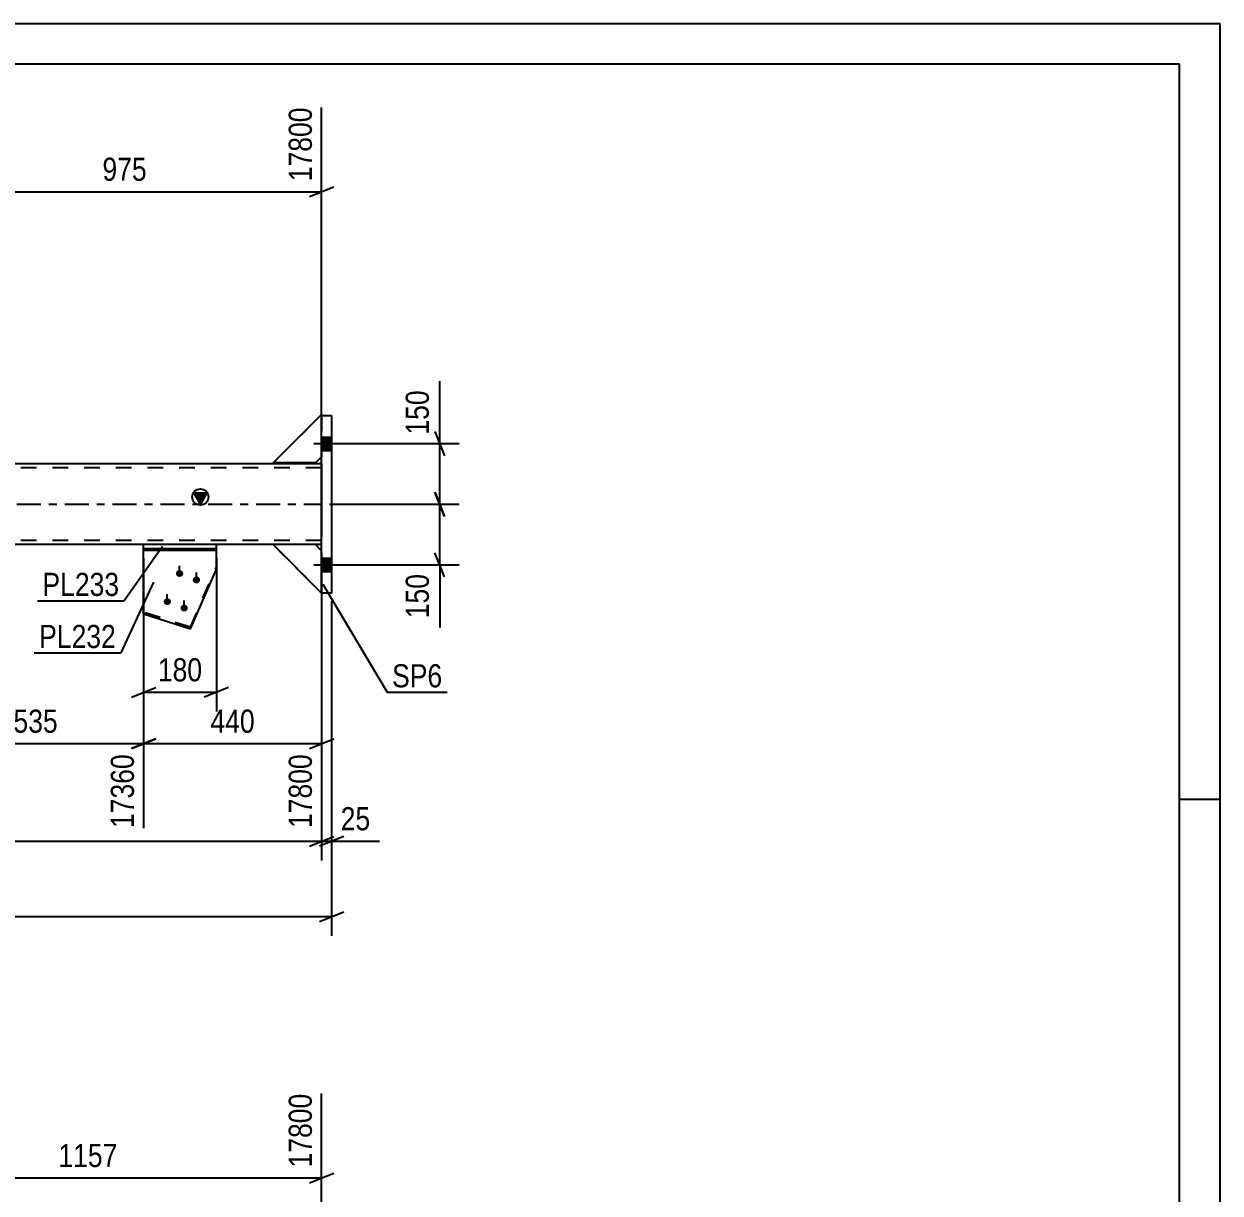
# Model space of a CAD drawing. Header units: millimetres. Extents: x -188 to 1001, y -654 to 187.
# Drawn here: x 853.2 to 1001.2, y 42.5 to 187.2 of the extents above; entities that cross this region are included whole.
import ezdxf

# ---------------------------------------------------------------- set-up
doc = ezdxf.new("R2010")
doc.units = ezdxf.units.MM
doc.linetypes.add('DXK_LINE_DOT2', pattern=[3.9198, 1.9599, -1.9599])
doc.linetypes.add('DXK_LINE_DOT3', pattern=[5.9187, 2.979, -0.9799, 0.9799, -0.9799])
doc.styles.add('Arial Narrow', font='ARIALN.TTF', dxfattribs={"height": 0.2})

# ---------------------------------------------------------------- blocks, each defined once
blk = doc.blocks.new('Unknown-761542699-1162')
at = {"color": 5, "linetype": 'Continuous'}
for p, q in [((1001.2, 187.19), (-187.8, 187.19)), ((1001.2, -653.81), (1001.2, 187.19)), ((996.2, 182.19), (-182.8, 182.19)), ((996.2, -648.81), (996.2, 182.19)), ((1001.2, 91.19), (996.2, 91.19))]:
    blk.add_line(p, q, dxfattribs=at)
blk = doc.blocks.new('Part-761542699-5150 - 4984')
at = {"color": 2, "linetype": 'Continuous'}
for p, q in [((876.98, 122.74), (867.98, 122.74)), ((867.98, 122.24), (867.98, 122.74)), ((876.98, 122.24), (867.98, 122.24)), ((876.98, 122.24), (876.98, 122.74))]:
    blk.add_line(p, q, dxfattribs=at)
blk = doc.blocks.new('Part-761542699-5070 - 4984')
at = {"linetype": 'Continuous'}
blk.add_hatch(color=2, dxfattribs=at).paths.add_polyline_path([(875, 127.74), (874.2, 129.14), (875.8, 129.14)])
at = {"color": 7, "linetype": 'DXK_LINE_DOT2'}
for p, q in [((890, 132.24), (0, 132.24)), ((890, 132.74), (890, 131.74)), ((890, 132.74), (890, 132.45)), ((890, 123.24), (0, 123.24)), ((890, 122.74), (890, 123.74)), ((876.98, 122.74), (867.98, 122.74)), ((889.25, 122.74), (884, 122.74))]:
    blk.add_line(p, q, dxfattribs=at)
at = {"color": 2, "linetype": 'Continuous'}
for p, q in [((890, 132.74), (846.25, 132.74)), ((890, 131.74), (890, 123.74)), ((875, 127.74), (874.2, 129.14)), ((874.2, 129.14), (875.8, 129.14)), ((875.8, 129.14), (875, 127.74)), ((867.98, 122.74), (846.17, 122.74)), ((884, 122.74), (876.98, 122.74)), ((890, 122.74), (889.25, 122.74))]:
    blk.add_line(p, q, dxfattribs=at)
at = {"color": 7, "linetype": 'DXK_LINE_DOT3'}
blk.add_line((0, 127.74), (890, 127.74), dxfattribs=at)
at = {"color": 2, "linetype": 'Continuous'}
blk.add_circle((875, 128.64), 1, dxfattribs=at)
blk = doc.blocks.new('Part-761542699-5073 - 4984')
at = {"color": 7, "linetype": 'DXK_LINE_DOT2'}
for p, q in [((884, 132.85), (890, 138.85)), ((890, 138.85), (890, 133.6)), ((890, 133.6), (889.25, 132.85)), ((889.25, 132.85), (884, 132.85))]:
    blk.add_line(p, q, dxfattribs=at)
blk = doc.blocks.new('Part-761542699-5082 - 4984')
at = {"color": 7, "linetype": 'DXK_LINE_DOT2'}
for p, q in [((889.25, 122.74), (884, 122.74)), ((884, 122.74), (890, 116.74)), ((890, 121.99), (889.25, 122.74)), ((890, 116.74), (890, 121.99))]:
    blk.add_line(p, q, dxfattribs=at)
blk = doc.blocks.new('Bolt-761542699-5018 - 4984')
at = {"linetype": 'Continuous'}
for points in [[(891.25, 134.41), (891.25, 136.06), (890, 136.06), (890, 134.41)], [(891.25, 134.41), (891.25, 136.06), (890, 136.06), (890, 134.41)], [(891.25, 119.41), (891.25, 121.06), (890, 121.06), (890, 119.41)], [(891.25, 119.41), (891.25, 121.06), (890, 121.06), (890, 119.41)]]:
    blk.add_hatch(color=1, dxfattribs=at).paths.add_polyline_path(points)
at = {"color": 1, "linetype": 'Continuous'}
for p, q in [((889.05, 135.24), (895, 135.24)), ((889.05, 135.24), (895, 135.24)), ((890, 136.06), (891.25, 136.06)), ((890, 136.06), (891.25, 136.06)), ((890, 134.41), (891.25, 134.41)), ((890, 134.41), (891.25, 134.41)), ((889.05, 120.24), (895, 120.24)), ((889.05, 120.24), (895, 120.24)), ((890, 121.06), (891.25, 121.06)), ((890, 121.06), (891.25, 121.06)), ((890, 119.41), (891.25, 119.41)), ((890, 119.41), (891.25, 119.41))]:
    blk.add_line(p, q, dxfattribs=at)
blk = doc.blocks.new('Part-761542699-5085 - 4984')
at = {"color": 2, "linetype": 'Continuous'}
for p, q in [((889.25, 122.74), (884, 122.74)), ((884, 122.74), (890, 116.74)), ((890, 121.99), (889.25, 122.74))]:
    blk.add_line(p, q, dxfattribs=at)
at = {"color": 7, "linetype": 'DXK_LINE_DOT2'}
blk.add_line((890, 116.74), (890, 121.99), dxfattribs=at)
blk = doc.blocks.new('Part-761542699-5088 - 4984')
at = {"color": 7, "linetype": 'DXK_LINE_DOT2'}
for p, q in [((889.25, 122.74), (884, 122.74)), ((884, 122.74), (890, 116.74)), ((890, 121.99), (889.25, 122.74)), ((890, 116.74), (890, 121.99))]:
    blk.add_line(p, q, dxfattribs=at)
blk = doc.blocks.new('Part-761542699-5076 - 4984')
at = {"color": 2, "linetype": 'Continuous'}
for p, q in [((884, 132.85), (890, 138.85)), ((890, 138.85), (890, 138.74)), ((890, 133.6), (889.25, 132.85)), ((889.25, 132.85), (884, 132.85))]:
    blk.add_line(p, q, dxfattribs=at)
at = {"color": 7, "linetype": 'DXK_LINE_DOT2'}
blk.add_line((890, 138.74), (890, 133.6), dxfattribs=at)
blk = doc.blocks.new('Part-761542699-5079 - 4984')
at = {"color": 7, "linetype": 'DXK_LINE_DOT2'}
for p, q in [((884, 132.85), (890, 138.85)), ((890, 138.85), (890, 133.6)), ((890, 133.6), (889.25, 132.85)), ((889.25, 132.85), (884, 132.85))]:
    blk.add_line(p, q, dxfattribs=at)
blk = doc.blocks.new('Part-761542699-5128 - 4984')
at = {"color": 2, "linetype": 'Continuous'}
for p, q in [((890, 116.74), (890, 138.74)), ((890, 138.74), (891.25, 138.74)), ((891.25, 138.74), (891.25, 116.74)), ((891.25, 116.74), (890, 116.74))]:
    blk.add_line(p, q, dxfattribs=at)
blk = doc.blocks.new('Part-761542699-5212 - 4984')
at = {"color": 7, "linetype": 'DXK_LINE_DOT2'}
for p, q in [((867.98, 122.24), (867.98, 122.26)), ((867.98, 122.26), (876.98, 122.26)), ((867.98, 122.24), (867.98, 122.26)), ((876.98, 122.24), (876.98, 122.26)), ((876.98, 122.24), (876.98, 122.26)), ((873.76, 112.52), (876.98, 119.91)), ((873.76, 112.52), (867.98, 114.38)), ((873.76, 112.31), (873.76, 112.52))]:
    blk.add_line(p, q, dxfattribs=at)
at = {"color": 2, "linetype": 'Continuous'}
for p, q in [((867.98, 114.18), (867.98, 122.24)), ((867.98, 122.06), (876.98, 122.06)), ((876.98, 119.7), (876.98, 122.24)), ((873.76, 112.31), (876.98, 119.7)), ((867.98, 114.18), (873.76, 112.31))]:
    blk.add_line(p, q, dxfattribs=at)
blk = doc.blocks.new('Bolt-761542699-5213 - 4984')
at = {"linetype": 'Continuous'}
for points in [[(872.43, 119.59), (872.52, 119.58), (872.61, 119.56), (872.69, 119.51), (872.76, 119.45), (872.82, 119.38), (872.86, 119.3), (872.88, 119.22), (872.88, 119.13), (872.86, 119.04), (872.82, 118.96), (872.76, 118.89), (872.69, 118.83), (872.61, 118.78), (872.52, 118.76), (872.43, 118.75), (872.33, 118.76), (872.24, 118.78), (872.16, 118.83), (872.09, 118.89), (872.04, 118.96), (872, 119.04), (871.98, 119.13), (871.98, 119.22), (872, 119.3), (872.04, 119.38), (872.09, 119.45), (872.16, 119.51), (872.24, 119.56), (872.33, 119.58)], [(874.51, 118.79), (874.6, 118.78), (874.69, 118.76), (874.77, 118.71), (874.84, 118.65), (874.9, 118.58), (874.94, 118.5), (874.96, 118.41), (874.96, 118.33), (874.94, 118.24), (874.9, 118.16), (874.84, 118.09), (874.77, 118.03), (874.69, 117.98), (874.6, 117.96), (874.51, 117.95), (874.42, 117.96), (874.33, 117.98), (874.25, 118.03), (874.18, 118.09), (874.12, 118.16), (874.08, 118.24), (874.06, 118.33), (874.06, 118.41), (874.08, 118.5), (874.12, 118.58), (874.18, 118.65), (874.25, 118.71), (874.33, 118.76), (874.42, 118.78)], [(870.91, 116.11), (871.01, 116.11), (871.1, 116.08), (871.18, 116.03), (871.25, 115.97), (871.3, 115.9), (871.34, 115.82), (871.36, 115.74), (871.36, 115.65), (871.34, 115.56), (871.3, 115.48), (871.25, 115.41), (871.18, 115.35), (871.1, 115.31), (871.01, 115.28), (870.91, 115.27), (870.82, 115.28), (870.73, 115.31), (870.65, 115.35), (870.58, 115.41), (870.52, 115.48), (870.49, 115.56), (870.47, 115.65), (870.47, 115.74), (870.49, 115.82), (870.52, 115.9), (870.58, 115.97), (870.65, 116.03), (870.73, 116.08), (870.82, 116.11)], [(873, 115.31), (873.09, 115.31), (873.18, 115.28), (873.26, 115.23), (873.33, 115.17), (873.39, 115.1), (873.42, 115.02), (873.44, 114.94), (873.44, 114.85), (873.42, 114.76), (873.39, 114.68), (873.33, 114.61), (873.26, 114.55), (873.18, 114.51), (873.09, 114.48), (873, 114.47), (872.9, 114.48), (872.81, 114.51), (872.73, 114.55), (872.66, 114.61), (872.61, 114.68), (872.57, 114.76), (872.55, 114.85), (872.55, 114.94), (872.57, 115.02), (872.61, 115.1), (872.66, 115.17), (872.73, 115.23), (872.81, 115.28), (872.9, 115.31)]]:
    blk.add_hatch(color=1, dxfattribs=at).paths.add_polyline_path(points)
at = {"color": 1, "linetype": 'Continuous'}
for p, q in [((872.43, 118.83), (872.43, 120.11)), ((874.51, 118.03), (874.51, 119.31)), ((870.91, 115.35), (870.91, 116.63)), ((873, 114.55), (873, 115.83))]:
    blk.add_line(p, q, dxfattribs=at)
blk = doc.blocks.new('StraightDimension-761542699-26203 - 1399')
at = {"color": 7, "linetype": 'Continuous'}
for p, q in [((832.17, -6.5), (832.17, 54.8)), ((890, 8.5), (890, 54.8)), ((833.67, 44.96), (830.67, 43.76)), ((888.5, 43.76), (891.5, 44.96)), ((832.17, 44.36), (890, 44.36))]:
    blk.add_line(p, q, dxfattribs=at)
at = {"color": 0}
blk.add_wipeout([(865.34, 45.11), (865.34, 49.31), (856.83, 49.31), (856.83, 45.11)], dxfattribs=at)
at = {"color": 3, "style": 'Arial Narrow'}
blk.add_text('1157', height=2.863, dxfattribs=at).set_placement((857.43, 45.71))
at = {"color": 0, "linetype": 'Continuous'}
blk.add_wipeout([(889.4, 55.4), (885.2, 55.4), (885.2, 45.06), (889.4, 45.06)], dxfattribs=at)
at = {"color": 3, "linetype": 'Continuous', "style": 'Arial Narrow'}
blk.add_text('17800', height=2.863, rotation=90.0002, dxfattribs=at).set_placement((888.8, 45.66))
blk = doc.blocks.new('StraightDimension-761542699-30503 - 4984')
at = {"color": 7, "linetype": 'Continuous'}
for p, q in [((890, 121.74), (890, 87.67)), ((867.98, 121.06), (867.98, 87.67)), ((869.48, 98.71), (866.48, 97.51)), ((867.98, 98.11), (890, 98.11)), ((888.5, 97.51), (891.5, 98.71))]:
    blk.add_line(p, q, dxfattribs=at)
at = {"color": 0}
blk.add_wipeout([(882.33, 98.86), (882.33, 103.06), (875.65, 103.06), (875.65, 98.86)], dxfattribs=at)
at = {"color": 3, "style": 'Arial Narrow'}
blk.add_text('440', height=2.863, dxfattribs=at).set_placement((876.25, 99.46))
at = {"color": 0, "linetype": 'Continuous'}
blk.add_wipeout([(889.4, 97.41), (885.2, 97.41), (885.2, 87.07), (889.4, 87.07)], dxfattribs=at)
at = {"color": 3, "linetype": 'Continuous', "style": 'Arial Narrow'}
blk.add_text('17800', height=2.863, rotation=90.0002, dxfattribs=at).set_placement((888.8, 87.67))
blk = doc.blocks.new('StraightDimension-761542699-30461 - 4984')
at = {"color": 7, "linetype": 'Continuous'}
for p, q in [((841.25, 146.34), (841.25, 176.86)), ((890, 133.74), (890, 176.86)), ((842.75, 167.02), (839.75, 165.82)), ((841.25, 166.42), (890, 166.42)), ((888.5, 165.82), (891.5, 167.02))]:
    blk.add_line(p, q, dxfattribs=at)
at = {"color": 0}
blk.add_wipeout([(868.97, 167.17), (868.97, 171.37), (862.28, 171.37), (862.28, 167.17)], dxfattribs=at)
at = {"color": 3, "style": 'Arial Narrow'}
blk.add_text('975', height=2.863, dxfattribs=at).set_placement((862.88, 167.77))
at = {"color": 0, "linetype": 'Continuous'}
blk.add_wipeout([(889.4, 177.46), (885.2, 177.46), (885.2, 167.12), (889.4, 167.12)], dxfattribs=at)
at = {"color": 3, "linetype": 'Continuous', "style": 'Arial Narrow'}
blk.add_text('17800', height=2.863, rotation=90.0002, dxfattribs=at).set_placement((888.8, 167.72))
blk = doc.blocks.new('StraightDimension-761542699-30504 - 4984')
at = {"color": 7, "linetype": 'Continuous'}
for p, q in [((841.25, 121.06), (841.25, 87.67)), ((867.98, 121.06), (867.98, 87.67)), ((842.75, 98.71), (839.75, 97.51)), ((841.25, 98.11), (867.98, 98.11)), ((866.48, 97.51), (869.48, 98.71))]:
    blk.add_line(p, q, dxfattribs=at)
at = {"color": 0}
blk.add_wipeout([(857.96, 98.86), (857.96, 103.06), (851.27, 103.06), (851.27, 98.86)], dxfattribs=at)
at = {"color": 3, "style": 'Arial Narrow'}
blk.add_text('535', height=2.863, dxfattribs=at).set_placement((851.87, 99.46))
at = {"color": 0, "linetype": 'Continuous'}
blk.add_wipeout([(867.38, 97.41), (863.18, 97.41), (863.18, 87.07), (867.38, 87.07)], dxfattribs=at)
at = {"color": 3, "linetype": 'Continuous', "style": 'Arial Narrow'}
blk.add_text('17360', height=2.863, rotation=90.0002, dxfattribs=at).set_placement((866.78, 87.67))
blk = doc.blocks.new('StraightDimension-761542699-30580 - 4984')
at = {"color": 7, "linetype": 'Continuous'}
for p, q in [((890, 115.74), (890, 83.64)), ((891.25, 115.74), (891.25, 83.64)), ((888.5, 85.44), (891.5, 86.64)), ((892.75, 86.64), (889.75, 85.44)), ((890, 86.04), (891.25, 86.04)), ((891.25, 86.04), (897.16, 86.04)), ((891.25, 86.04), (897.16, 86.04))]:
    blk.add_line(p, q, dxfattribs=at)
at = {"color": 0}
blk.add_wipeout([(896.63, 86.79), (896.63, 90.99), (891.77, 90.99), (891.77, 86.79)], dxfattribs=at)
at = {"color": 3, "style": 'Arial Narrow'}
blk.add_text('25', height=2.863, dxfattribs=at).set_placement((892.37, 87.39))
blk = doc.blocks.new('StraightDimension-761542699-30581 - 4984')
at = {"color": 7, "linetype": 'Continuous'}
for p, q in [((890, 115.74), (890, 83.64)), ((0, 86.04), (890, 86.04)), ((888.5, 85.44), (891.5, 86.64))]:
    blk.add_line(p, q, dxfattribs=at)
blk = doc.blocks.new('StraightDimension-761542699-30647 - 4984')
at = {"color": 7, "linetype": 'Continuous'}
for p, q in [((891.25, 115.74), (891.25, 74.31)), ((889.75, 76.11), (892.75, 77.31)), ((-1.25, 76.71), (891.25, 76.71))]:
    blk.add_line(p, q, dxfattribs=at)
blk = doc.blocks.new('StraightDimension-761542699-30794 - 4984')
at = {"color": 7, "linetype": 'Continuous'}
for p, q in [((876.98, 121.06), (876.98, 102.07)), ((867.98, 113.28), (867.98, 102.07)), ((866.48, 103.87), (869.48, 105.07)), ((867.98, 104.47), (876.98, 104.47)), ((878.48, 105.07), (875.48, 103.87))]:
    blk.add_line(p, q, dxfattribs=at)
at = {"color": 0}
blk.add_wipeout([(875.82, 105.22), (875.82, 109.42), (869.14, 109.42), (869.14, 105.22)], dxfattribs=at)
at = {"color": 3, "style": 'Arial Narrow'}
blk.add_text('180', height=2.863, dxfattribs=at).set_placement((869.74, 105.82))
blk = doc.blocks.new('StraightDimension-761542699-30843 - 4984')
at = {"color": 7, "linetype": 'Continuous'}
for p, q in [((904.63, 135.24), (904.63, 142.97)), ((904.63, 135.24), (904.63, 142.97)), ((904.03, 136.74), (905.23, 133.74)), ((892.25, 135.24), (907.03, 135.24)), ((904.63, 127.74), (904.63, 135.24)), ((905.23, 126.24), (904.03, 129.24)), ((891, 127.74), (907.03, 127.74))]:
    blk.add_line(p, q, dxfattribs=at)
at = {"color": 0}
blk.add_wipeout([(903.88, 142.45), (899.68, 142.45), (899.68, 135.76), (903.88, 135.76)], dxfattribs=at)
at = {"color": 3, "style": 'Arial Narrow'}
blk.add_text('150', height=2.863, rotation=90.0002, dxfattribs=at).set_placement((903.28, 136.36))
blk = doc.blocks.new('StraightDimension-761542699-30844 - 4984')
at = {"color": 7, "linetype": 'Continuous'}
for p, q in [((904.03, 129.24), (905.23, 126.24)), ((891, 127.74), (907.03, 127.74)), ((904.63, 120.24), (904.63, 127.74)), ((905.23, 118.74), (904.03, 121.74)), ((892.25, 120.24), (907.03, 120.24)), ((904.63, 120.24), (904.63, 112.5)), ((904.63, 120.24), (904.63, 112.5))]:
    blk.add_line(p, q, dxfattribs=at)
at = {"color": 0}
blk.add_wipeout([(903.88, 119.71), (899.68, 119.71), (899.68, 113.03), (903.88, 113.03)], dxfattribs=at)
at = {"color": 3, "style": 'Arial Narrow'}
blk.add_text('150', height=2.863, rotation=90.0002, dxfattribs=at).set_placement((903.28, 113.63))
blk = doc.blocks.new('Mark-761542699-5124 - 4984')
at = {"color": 0}
blk.add_wipeout([(904.94, 105.08), (904.94, 108.08), (898.73, 108.08), (898.73, 105.08)], dxfattribs=at)
blk.add_wipeout([(904.94, 105.08), (904.94, 108.08), (898.73, 108.08), (898.73, 105.08)], dxfattribs=at)
at = {"color": 30, "linetype": 'Continuous'}
for p, q in [((890.15, 117.83), (898.13, 104.48)), ((898.13, 104.48), (905.54, 104.48))]:
    blk.add_line(p, q, dxfattribs=at)
at = {"color": 3, "style": 'Arial Narrow'}
blk.add_text('SP6', height=2.863, dxfattribs=at).set_placement((898.73, 105.08))
blk = doc.blocks.new('Mark-761542699-30669 - 4984')
at = {"color": 0}
blk.add_wipeout([(864.55, 109.95), (864.55, 112.95), (855.05, 112.95), (855.05, 109.95)], dxfattribs=at)
blk.add_wipeout([(864.55, 109.95), (864.55, 112.95), (855.05, 112.95), (855.05, 109.95)], dxfattribs=at)
at = {"color": 30, "linetype": 'Continuous'}
for p in [(869.18, 118.1), (854.45, 109.35)]:
    blk.add_line(p, (865.15, 109.35), dxfattribs=at)
at = {"color": 3, "style": 'Arial Narrow'}
blk.add_text('PL232', height=2.863, dxfattribs=at).set_placement((855.05, 109.95))
blk = doc.blocks.new('Mark-761542699-30673 - 4984')
at = {"color": 0}
blk.add_wipeout([(864.96, 116.39), (864.96, 119.39), (855.46, 119.39), (855.46, 116.39)], dxfattribs=at)
blk.add_wipeout([(864.96, 116.39), (864.96, 119.39), (855.46, 119.39), (855.46, 116.39)], dxfattribs=at)
at = {"color": 30, "linetype": 'Continuous'}
for p in [(870.32, 122.5), (854.86, 115.79)]:
    blk.add_line(p, (865.56, 115.79), dxfattribs=at)
at = {"color": 3, "style": 'Arial Narrow'}
blk.add_text('PL233', height=2.863, dxfattribs=at).set_placement((855.46, 116.39))

msp = doc.modelspace()

# ---------------------------------------------------------------- block references
for name in ['Unknown-761542699-1162', 'Part-761542699-5073 - 4984', 'Part-761542699-5076 - 4984', 'Part-761542699-5079 - 4984', 'Part-761542699-5128 - 4984', 'Bolt-761542699-5018 - 4984', 'Part-761542699-5070 - 4984', 'Part-761542699-5150 - 4984', 'Part-761542699-5212 - 4984', 'Part-761542699-5082 - 4984', 'Part-761542699-5085 - 4984', 'Part-761542699-5088 - 4984', 'Bolt-761542699-5213 - 4984']:
    msp.add_blockref(name, (0, 0))

# ---------------------------------------------------------------- next in the draw order: block references
for name in ['StraightDimension-761542699-30461 - 4984', 'StraightDimension-761542699-30503 - 4984', 'StraightDimension-761542699-26203 - 1399']:
    msp.add_blockref(name, (0, 0))

# ---------------------------------------------------------------- next in the draw order: block references
for name in ['StraightDimension-761542699-30843 - 4984', 'StraightDimension-761542699-30504 - 4984', 'StraightDimension-761542699-30580 - 4984']:
    msp.add_blockref(name, (0, 0))

# ---------------------------------------------------------------- next in the draw order: block references
msp.add_blockref('StraightDimension-761542699-30581 - 4984', (0, 0))

# ---------------------------------------------------------------- next in the draw order: block references
msp.add_blockref('StraightDimension-761542699-30647 - 4984', (0, 0))

# ---------------------------------------------------------------- next in the draw order: block references
for name in ['StraightDimension-761542699-30844 - 4984', 'StraightDimension-761542699-30794 - 4984']:
    msp.add_blockref(name, (0, 0))

# ---------------------------------------------------------------- next in the draw order: block references
for name in ['Mark-761542699-30669 - 4984', 'Mark-761542699-5124 - 4984']:
    msp.add_blockref(name, (0, 0))

# ---------------------------------------------------------------- next in the draw order: block references
msp.add_blockref('Mark-761542699-30673 - 4984', (0, 0))

doc.saveas('drawing.dxf')
